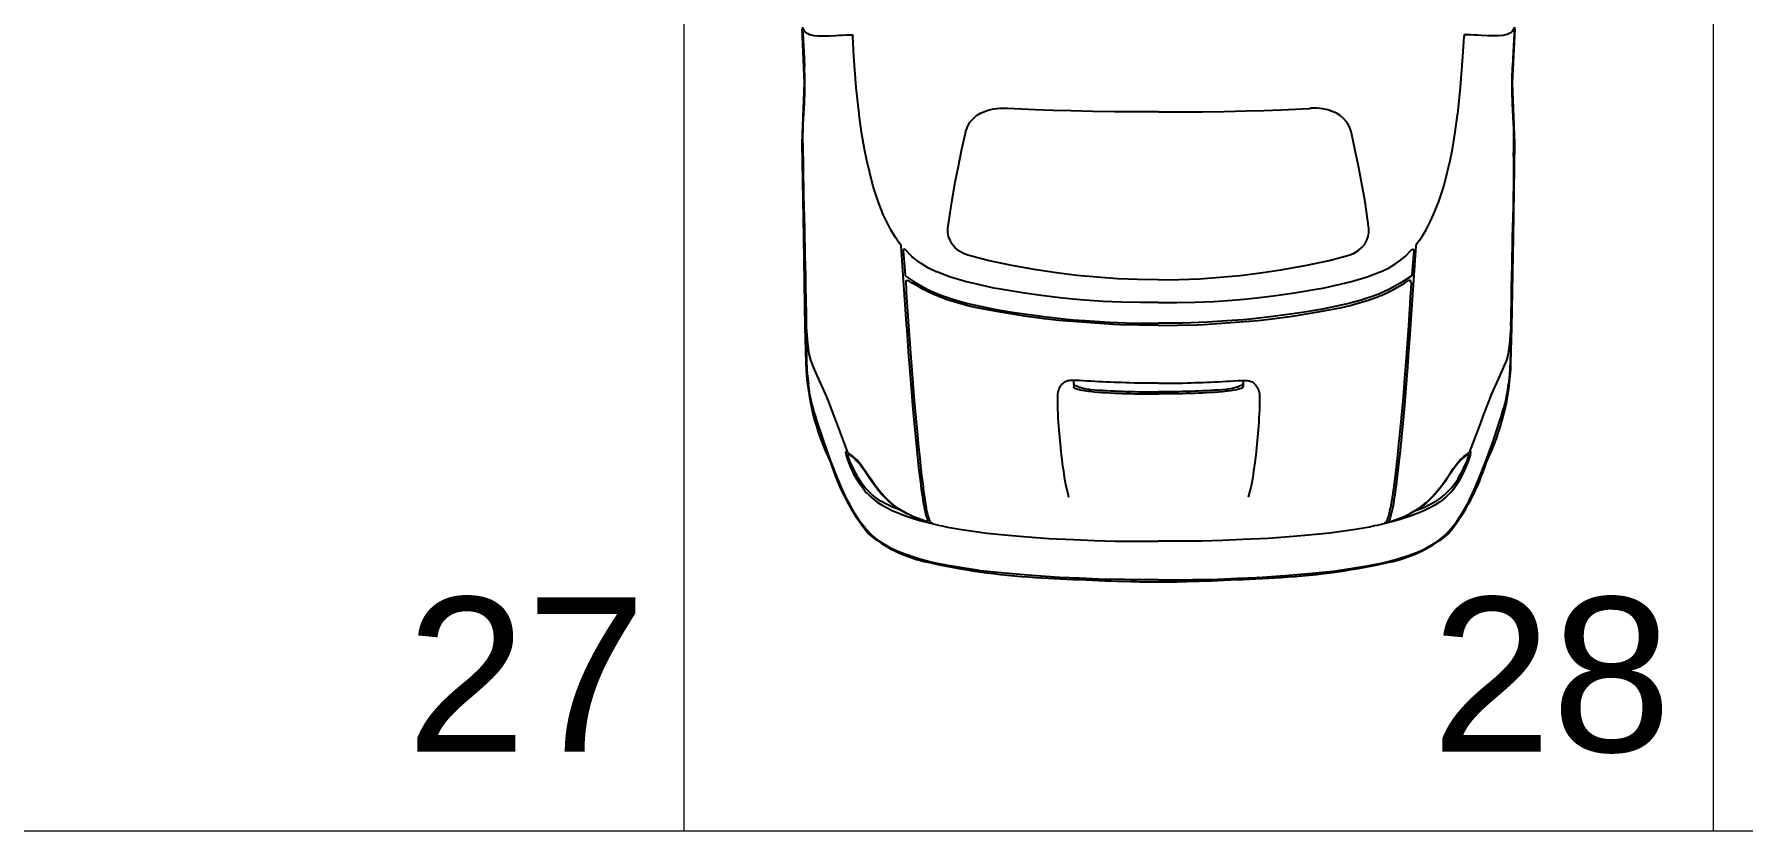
# Model space of a CAD drawing. Header units: inches. Extents: x 13 to 261, y -112 to -47.
# Drawn here: x 29.435 to 33.42, y -71.427 to -69.569 of the extents above; entities that cross this region are included whole.
import ezdxf

# ---------------------------------------------------------------- set-up
doc = ezdxf.new("R2010")
doc.units = ezdxf.units.IN
doc.header["$MEASUREMENT"] = 0
doc.layers.add('CAJONES', color=3, linetype='Continuous', lineweight=20)
doc.layers.add('TEXTOS', color=124, linetype='Continuous', lineweight=30)
doc.layers.add('CONTORNO', color=7, linetype='Continuous')
doc.styles.add('TEXTOS', font='ARIALUNI.TTF', dxfattribs={"height": 0.36})

msp = doc.modelspace()

# ---------------------------------------------------------------- linework, layer by layer
for p, q in [((31.3441, -69.5709), (31.3443, -69.5747)), ((32.7705, -69.5709), (32.7703, -69.5747)), ((31.4569, -70.0629), (31.4693, -70.2453)), ((32.6577, -70.0629), (32.6453, -70.2453)), ((31.8595, -70.3791), (31.8597, -70.3865)), ((31.8597, -70.3865), (31.8597, -70.3907)), ((32.2551, -70.3791), (32.2549, -70.3865)), ((32.2549, -70.3865), (32.2549, -70.3907)), ((31.2563, -70.4553), (31.2569, -70.4567)), ((32.8583, -70.4553), (32.8577, -70.4567)), ((31.5159, -70.6735), (31.5159, -70.6739)), ((32.5987, -70.6735), (32.5987, -70.6739)), ((31.5195, -70.7039), (31.5195, -70.7041)), ((32.5951, -70.7039), (32.5951, -70.7041))]:
    msp.add_line(p, q)
for points in [[(31.2273, -69.5533), (31.2311, -69.6259), (31.2319, -69.6445)], [(31.2273, -69.5533), (31.2275, -69.5545), (31.2279, -69.5557), (31.2297, -69.5595), (31.2321, -69.5629), (31.2355, -69.5659), (31.2393, -69.5681), (31.2439, -69.5701), (31.2481, -69.5713), (31.2537, -69.5725), (31.2639, -69.5733), (31.2761, -69.5735), (31.2827, -69.5733), (31.2897, -69.5731), (31.3047, -69.5725), (31.3123, -69.5721), (31.3161, -69.5719), (31.3205, -69.5717), (31.3305, -69.5713), (31.3349, -69.5711), (31.3423, -69.5709), (31.3449, -69.5711)], [(31.3423, -69.5709), (31.3429, -69.5713), (31.3439, -69.5727), (31.3441, -69.5735), (31.3443, -69.5747)], [(31.3423, -69.5709), (31.3435, -69.5709), (31.3441, -69.5709)], [(32.8873, -69.5533), (32.8871, -69.5545), (32.8867, -69.5557), (32.8849, -69.5595), (32.8825, -69.5629), (32.8791, -69.5659), (32.8753, -69.5681), (32.8707, -69.5701), (32.8665, -69.5713), (32.8609, -69.5725), (32.8507, -69.5733), (32.8385, -69.5735), (32.8319, -69.5733), (32.8249, -69.5731), (32.8099, -69.5725), (32.8023, -69.5721), (32.7985, -69.5719), (32.7941, -69.5717), (32.7841, -69.5713), (32.7797, -69.5711), (32.7723, -69.5709), (32.7697, -69.5711)], [(32.7723, -69.5709), (32.7717, -69.5713), (32.7707, -69.5727), (32.7705, -69.5735), (32.7703, -69.5747)], [(32.7723, -69.5709), (32.7711, -69.5709), (32.7705, -69.5709)], [(32.8873, -69.5533), (32.8835, -69.6259), (32.8827, -69.6445)], [(31.4479, -70.0489), (31.4441, -70.0435), (31.4333, -70.0257), (31.4235, -70.0073), (31.4155, -69.9899), (31.4035, -69.9597), (31.3933, -69.9289), (31.3911, -69.9211), (31.3771, -69.8643), (31.3717, -69.8377), (31.3651, -69.7977), (31.3595, -69.7573), (31.3591, -69.7551), (31.3527, -69.6939), (31.3471, -69.6213), (31.3443, -69.5747)], [(32.6667, -70.0489), (32.6705, -70.0435), (32.6813, -70.0257), (32.6911, -70.0073), (32.6991, -69.9899), (32.7111, -69.9597), (32.7213, -69.9289), (32.7235, -69.9211), (32.7375, -69.8643), (32.7429, -69.8377), (32.7495, -69.7977), (32.7551, -69.7573), (32.7555, -69.7551), (32.7619, -69.6939), (32.7675, -69.6213), (32.7703, -69.5747)], [(31.229, -69.854), (31.2285, -69.8353), (31.2283, -69.8107), (31.2287, -69.7879), (31.2291, -69.7785), (31.2315, -69.7309), (31.2325, -69.7027), (31.2327, -69.6745), (31.2319, -69.6445)], [(32.8855, -69.854), (32.8861, -69.8353), (32.8863, -69.8107), (32.8859, -69.7879), (32.8855, -69.7785), (32.8831, -69.7309), (32.8821, -69.7027), (32.8819, -69.6745), (32.8827, -69.6445)], [(31.6079, -69.7967), (31.6117, -69.7853), (31.6177, -69.7749), (31.6257, -69.7657), (31.6333, -69.7593), (31.6421, -69.7539), (31.6519, -69.7495), (31.6625, -69.7461), (31.6737, -69.7437), (31.6877, -69.7421), (31.7023, -69.7423)], [(32.0573, -69.7503), (32.0063, -69.7503), (31.9551, -69.7501), (31.9041, -69.7495), (31.8531, -69.7483), (31.8119, -69.7471), (31.7707, -69.7457), (31.7379, -69.7441), (31.7049, -69.7425), (31.7023, -69.7423)], [(32.0573, -69.7503), (32.1083, -69.7503), (32.1595, -69.7501), (32.2105, -69.7495), (32.2615, -69.7483), (32.3027, -69.7471), (32.3439, -69.7457), (32.3767, -69.7441), (32.4097, -69.7425), (32.4123, -69.7423)], [(32.5067, -69.7967), (32.5029, -69.7853), (32.4969, -69.7749), (32.4889, -69.7657), (32.4813, -69.7593), (32.4725, -69.7539), (32.4627, -69.7495), (32.4521, -69.7461), (32.4409, -69.7437), (32.4269, -69.7421), (32.4123, -69.7423)], [(31.5665, -70.0227), (31.5755, -69.9603), (31.5835, -69.9147), (31.5907, -69.8773), (31.5983, -69.8403), (31.6063, -69.8037), (31.6079, -69.7967)], [(32.5481, -70.0227), (32.5391, -69.9603), (32.5311, -69.9147), (32.5239, -69.8773), (32.5163, -69.8403), (32.5083, -69.8037), (32.5067, -69.7967)], [(31.229, -69.854), (31.2289, -69.8655), (31.2289, -69.8841), (31.2291, -69.9033), (31.2293, -69.9233), (31.2297, -69.9471), (31.2303, -69.9713), (31.2309, -69.9961), (31.2315, -70.0213), (31.2321, -70.0431), (31.2325, -70.0651), (31.2329, -70.0871), (31.2333, -70.1091), (31.2339, -70.1311), (31.2345, -70.1607), (31.2349, -70.1871), (31.2351, -70.2009), (31.2355, -70.2111), (31.2357, -70.2291), (31.2357, -70.2363), (31.2361, -70.2459), (31.2357, -70.2531)], [(32.8855, -69.854), (32.8857, -69.8655), (32.8857, -69.8841), (32.8855, -69.9033), (32.8853, -69.9233), (32.8849, -69.9471), (32.8843, -69.9713), (32.8837, -69.9961), (32.8831, -70.0213), (32.8825, -70.0431), (32.8821, -70.0651), (32.8817, -70.0871), (32.8813, -70.1091), (32.8807, -70.1311), (32.8801, -70.1607), (32.8797, -70.1871), (32.8795, -70.2009), (32.8791, -70.2111), (32.8789, -70.2291), (32.8789, -70.2363), (32.8785, -70.2459), (32.8789, -70.2531)], [(31.4479, -70.0489), (31.4563, -70.0609), (31.4567, -70.0619), (31.4569, -70.0629)], [(31.6131, -70.0849), (31.6023, -70.0807), (31.5921, -70.0747), (31.5835, -70.0673), (31.5763, -70.0587), (31.5713, -70.0499), (31.5679, -70.0409), (31.5663, -70.0317), (31.5665, -70.0227)], [(32.5015, -70.0849), (32.5123, -70.0807), (32.5225, -70.0747), (32.5311, -70.0673), (32.5383, -70.0587), (32.5433, -70.0499), (32.5467, -70.0409), (32.5483, -70.0317), (32.5481, -70.0227)], [(32.6667, -70.0489), (32.6583, -70.0609), (32.6579, -70.0619), (32.6577, -70.0629)], [(31.4671, -70.0723), (31.4639, -70.0707), (31.4627, -70.0711), (31.4621, -70.0731)], [(31.4621, -70.0731), (31.4627, -70.0839), (31.4647, -70.1105), (31.4665, -70.1327)], [(32.0573, -70.1953), (32.0143, -70.1951), (31.9713, -70.1943), (31.9283, -70.1925), (31.8851, -70.1895), (31.8577, -70.1871), (31.8277, -70.1841), (31.7839, -70.1789), (31.7403, -70.1727), (31.6845, -70.1633), (31.6737, -70.1613), (31.6437, -70.1549), (31.6067, -70.1459), (31.5703, -70.1351), (31.5401, -70.1237), (31.5391, -70.1233), (31.5209, -70.1147), (31.5037, -70.1043), (31.4927, -70.0965), (31.4819, -70.0875), (31.4671, -70.0723)], [(32.0573, -70.1423), (32.0095, -70.1413), (31.9619, -70.1395), (31.9141, -70.1363), (31.8667, -70.1319), (31.8193, -70.1261), (31.7721, -70.1191), (31.7155, -70.1089), (31.6591, -70.0967), (31.6131, -70.0849)], [(32.0573, -70.1953), (32.1003, -70.1951), (32.1433, -70.1943), (32.1863, -70.1925), (32.2295, -70.1895), (32.2569, -70.1871), (32.2869, -70.1841), (32.3307, -70.1789), (32.3743, -70.1727), (32.4301, -70.1633), (32.4409, -70.1613), (32.4709, -70.1549), (32.5079, -70.1459), (32.5443, -70.1351), (32.5745, -70.1237), (32.5755, -70.1233), (32.5937, -70.1147), (32.6109, -70.1043), (32.6219, -70.0965), (32.6327, -70.0875), (32.6475, -70.0723)], [(32.0573, -70.1423), (32.1051, -70.1413), (32.1527, -70.1395), (32.2005, -70.1363), (32.2479, -70.1319), (32.2953, -70.1261), (32.3425, -70.1191), (32.3991, -70.1089), (32.4555, -70.0967), (32.5015, -70.0849)], [(32.6475, -70.0723), (32.6507, -70.0707), (32.6519, -70.0711), (32.6525, -70.0731)], [(32.6525, -70.0731), (32.6519, -70.0839), (32.6499, -70.1105), (32.6481, -70.1327)], [(31.4665, -70.1327), (31.4855, -70.1455), (31.4933, -70.1503), (31.5197, -70.1645), (31.5421, -70.1747), (31.5441, -70.1755), (31.5567, -70.1803), (31.5847, -70.1897), (31.6131, -70.1973), (31.6417, -70.2039), (31.6451, -70.2047), (31.6791, -70.2111), (31.7165, -70.2175), (31.7383, -70.2207), (31.7903, -70.2277), (31.8425, -70.2335), (31.8587, -70.2351), (31.8857, -70.2373), (31.9435, -70.2409), (32.0013, -70.2429), (32.0573, -70.2435)], [(31.4681, -70.1475), (31.4701, -70.1437), (31.4743, -70.1439)], [(31.4681, -70.1475), (31.4689, -70.1645), (31.4693, -70.1713), (31.4745, -70.2493), (31.4799, -70.3233), (31.4837, -70.3725), (31.4845, -70.3823), (31.4845, -70.3835), (31.4877, -70.4243), (31.4913, -70.4649), (31.4951, -70.5043), (31.4971, -70.5243), (31.5005, -70.5585), (31.5043, -70.5923), (31.5043, -70.5923), (31.5083, -70.6239), (31.5089, -70.6289), (31.5127, -70.6551), (31.5135, -70.6593), (31.5159, -70.6735)], [(31.5443, -70.1809), (31.5437, -70.1805), (31.5367, -70.1777), (31.5295, -70.1745), (31.5095, -70.1649), (31.4997, -70.1595), (31.4833, -70.1499), (31.4743, -70.1439)], [(32.6481, -70.1327), (32.6291, -70.1455), (32.6213, -70.1503), (32.5949, -70.1645), (32.5725, -70.1747), (32.5705, -70.1755), (32.5579, -70.1803), (32.5299, -70.1897), (32.5015, -70.1973), (32.4729, -70.2039), (32.4695, -70.2047), (32.4355, -70.2111), (32.3981, -70.2175), (32.3763, -70.2207), (32.3243, -70.2277), (32.2721, -70.2335), (32.2559, -70.2351), (32.2289, -70.2373), (32.1711, -70.2409), (32.1133, -70.2429), (32.0573, -70.2435)], [(32.5703, -70.1809), (32.5709, -70.1805), (32.5779, -70.1777), (32.5851, -70.1745), (32.6051, -70.1649), (32.6149, -70.1595), (32.6313, -70.1499), (32.6403, -70.1439)], [(32.6465, -70.1475), (32.6457, -70.1645), (32.6453, -70.1713), (32.6401, -70.2493), (32.6347, -70.3233), (32.6309, -70.3725), (32.6301, -70.3823), (32.6301, -70.3835), (32.6269, -70.4243), (32.6233, -70.4649), (32.6195, -70.5043), (32.6175, -70.5243), (32.6141, -70.5585), (32.6103, -70.5923), (32.6103, -70.5923), (32.6063, -70.6239), (32.6057, -70.6289), (32.6019, -70.6551), (32.6011, -70.6593), (32.5987, -70.6735)], [(32.6465, -70.1475), (32.6445, -70.1437), (32.6403, -70.1439)], [(31.8465, -70.2389), (31.8453, -70.2389), (31.8253, -70.2367), (31.8181, -70.2359), (31.7919, -70.2329), (31.7443, -70.2265), (31.6891, -70.2179), (31.6337, -70.2073), (31.6099, -70.2017), (31.5865, -70.1953), (31.5673, -70.1893), (31.5443, -70.1809)], [(32.2681, -70.2389), (32.2693, -70.2389), (32.2893, -70.2367), (32.2965, -70.2359), (32.3227, -70.2329), (32.3703, -70.2265), (32.4255, -70.2179), (32.4809, -70.2073), (32.5047, -70.2017), (32.5281, -70.1953), (32.5473, -70.1893), (32.5703, -70.1809)], [(31.4693, -70.2453), (31.4703, -70.2595), (31.4739, -70.3089), (31.4747, -70.3205), (31.4767, -70.3461), (31.4805, -70.3943), (31.4837, -70.4353), (31.4875, -70.4761), (31.4937, -70.5397), (31.4981, -70.5797), (31.5029, -70.6201), (31.5043, -70.6305), (31.5061, -70.6433), (31.5081, -70.6559), (31.5093, -70.6641), (31.5107, -70.6721), (31.5151, -70.6905), (31.5171, -70.6973), (31.5195, -70.7039)], [(32.0573, -70.2485), (32.0117, -70.2481), (31.9661, -70.2469), (31.9517, -70.2463), (31.8465, -70.2389)], [(32.0573, -70.2485), (32.1029, -70.2481), (32.1485, -70.2469), (32.1629, -70.2463), (32.2681, -70.2389)], [(32.6453, -70.2453), (32.6443, -70.2595), (32.6407, -70.3089), (32.6399, -70.3205), (32.6379, -70.3461), (32.6341, -70.3943), (32.6309, -70.4353), (32.6271, -70.4761), (32.6209, -70.5397), (32.6165, -70.5797), (32.6117, -70.6201), (32.6103, -70.6305), (32.6085, -70.6433), (32.6065, -70.6559), (32.6053, -70.6641), (32.6039, -70.6721), (32.5995, -70.6905), (32.5975, -70.6973), (32.5951, -70.7039)], [(31.2357, -70.2523), (31.2357, -70.2531), (31.2357, -70.2541)], [(31.2357, -70.2531), (31.2389, -70.2895), (31.2421, -70.3147), (31.2459, -70.3293), (31.2531, -70.3473), (31.2609, -70.3651), (31.2803, -70.4081), (31.2869, -70.4241), (31.2983, -70.4541), (31.3093, -70.4843), (31.3323, -70.5447)], [(31.2363, -70.2619), (31.2359, -70.2859), (31.2365, -70.3105), (31.2369, -70.3313), (31.2375, -70.3503), (31.2383, -70.3617), (31.2395, -70.3723), (31.2411, -70.3845)], [(32.8789, -70.2531), (32.8757, -70.2895), (32.8725, -70.3147), (32.8687, -70.3293), (32.8615, -70.3473), (32.8537, -70.3651), (32.8343, -70.4081), (32.8277, -70.4241), (32.8163, -70.4541), (32.8053, -70.4843), (32.7823, -70.5447)], [(32.8783, -70.2619), (32.8787, -70.2859), (32.8781, -70.3105), (32.8777, -70.3313), (32.8771, -70.3503), (32.8763, -70.3617), (32.8751, -70.3723), (32.8735, -70.3845)], [(32.8789, -70.2523), (32.8789, -70.2531), (32.8789, -70.2541)], [(31.2563, -70.4553), (31.2547, -70.4497), (31.2519, -70.4405), (31.2511, -70.4375), (31.2489, -70.4303), (31.2465, -70.4195), (31.2445, -70.4095), (31.2435, -70.4031), (31.2411, -70.3845)], [(32.0573, -70.3833), (32.0479, -70.3833), (32.0383, -70.3831), (32.0289, -70.3831), (32.0193, -70.3829), (32.0097, -70.3829), (32.0003, -70.3827), (31.9907, -70.3825), (31.9813, -70.3821), (31.9721, -70.3819), (31.9631, -70.3815), (31.9539, -70.3813), (31.9449, -70.3809), (31.9359, -70.3805), (31.9267, -70.3801), (31.9177, -70.3797), (31.9087, -70.3793), (31.8995, -70.3787), (31.8905, -70.3783), (31.8813, -70.3777), (31.8723, -70.3771), (31.8691, -70.3769), (31.8659, -70.3767), (31.8627, -70.3765), (31.8595, -70.3765), (31.8549, -70.3767), (31.8503, -70.3771), (31.8475, -70.3775), (31.8447, -70.3779), (31.8419, -70.3789), (31.8391, -70.3801), (31.8365, -70.3817), (31.8343, -70.3835), (31.8323, -70.3855), (31.8305, -70.3877), (31.8287, -70.3901), (31.8273, -70.3925), (31.8259, -70.3951), (31.8247, -70.3979), (31.8235, -70.4013), (31.8227, -70.4047), (31.8219, -70.4083), (31.8217, -70.4117), (31.8217, -70.4223), (31.8217, -70.4331), (31.8219, -70.4437), (31.8223, -70.4543), (31.8229, -70.4641), (31.8235, -70.4739), (31.8243, -70.4835), (31.8249, -70.4919), (31.8257, -70.5003), (31.8265, -70.5087), (31.8273, -70.5171), (31.8281, -70.5255), (31.8289, -70.5341), (31.8297, -70.5427), (31.8305, -70.5513), (31.8317, -70.5611), (31.8329, -70.5707), (31.8331, -70.5713), (31.8343, -70.5795), (31.8355, -70.5877), (31.8365, -70.5959), (31.8383, -70.6073), (31.8405, -70.6185), (31.8421, -70.6265), (31.8441, -70.6343), (31.8477, -70.6485)], [(31.8619, -70.3875), (31.8603, -70.3861), (31.8597, -70.3839)], [(31.8623, -70.3945), (31.8603, -70.3931), (31.8597, -70.3907)], [(31.8619, -70.3875), (31.8647, -70.3889), (31.8679, -70.3903), (31.8697, -70.3909), (31.8731, -70.3921), (31.8747, -70.3927), (31.8797, -70.3941), (31.8845, -70.3953), (31.8895, -70.3963), (31.8945, -70.3971), (31.8957, -70.3973), (31.8979, -70.3975), (31.9081, -70.3983), (31.9175, -70.3991), (31.9267, -70.3997), (31.9361, -70.4003), (31.9453, -70.4009), (31.9547, -70.4013), (31.9639, -70.4017), (31.9733, -70.4021), (31.9827, -70.4025), (31.9919, -70.4027), (32.0013, -70.4029), (32.0107, -70.4031), (32.0199, -70.4033), (32.0293, -70.4033), (32.0387, -70.4035), (32.0479, -70.4035), (32.0573, -70.4035)], [(31.8623, -70.3945), (31.8645, -70.3953), (31.8679, -70.3963), (31.8695, -70.3969), (31.8731, -70.3979), (31.8745, -70.3983), (31.8795, -70.3993), (31.8845, -70.4003), (31.8895, -70.4013), (31.8945, -70.4019), (31.8957, -70.4019), (31.8973, -70.4021), (31.9077, -70.4031), (31.9169, -70.4039), (31.9263, -70.4045), (31.9357, -70.4051), (31.9451, -70.4057), (31.9545, -70.4061), (31.9637, -70.4067), (31.9731, -70.4069), (31.9825, -70.4073), (31.9919, -70.4075), (32.0013, -70.4079), (32.0105, -70.4079), (32.0199, -70.4081), (32.0293, -70.4083), (32.0387, -70.4083), (32.0479, -70.4083), (32.0573, -70.4083)], [(32.0573, -70.3833), (32.0667, -70.3833), (32.0763, -70.3831), (32.0857, -70.3831), (32.0953, -70.3829), (32.1049, -70.3829), (32.1143, -70.3827), (32.1239, -70.3825), (32.1333, -70.3821), (32.1425, -70.3819), (32.1515, -70.3815), (32.1607, -70.3813), (32.1697, -70.3809), (32.1787, -70.3805), (32.1879, -70.3801), (32.1969, -70.3797), (32.2059, -70.3793), (32.2151, -70.3787), (32.2241, -70.3783), (32.2333, -70.3777), (32.2423, -70.3771), (32.2455, -70.3769), (32.2487, -70.3767), (32.2519, -70.3765), (32.2551, -70.3765), (32.2597, -70.3767), (32.2643, -70.3771), (32.2671, -70.3775), (32.2699, -70.3779), (32.2727, -70.3789), (32.2755, -70.3801), (32.2781, -70.3817), (32.2803, -70.3835), (32.2823, -70.3855), (32.2841, -70.3877), (32.2859, -70.3901), (32.2873, -70.3925), (32.2887, -70.3951), (32.2899, -70.3979), (32.2911, -70.4013), (32.2919, -70.4047), (32.2927, -70.4083), (32.2929, -70.4117), (32.2929, -70.4223), (32.2929, -70.4331), (32.2927, -70.4437), (32.2923, -70.4543), (32.2917, -70.4641), (32.2911, -70.4739), (32.2903, -70.4835), (32.2897, -70.4919), (32.2889, -70.5003), (32.2881, -70.5087), (32.2873, -70.5171), (32.2865, -70.5255), (32.2857, -70.5341), (32.2849, -70.5427), (32.2841, -70.5513), (32.2829, -70.5611), (32.2817, -70.5707), (32.2815, -70.5713), (32.2803, -70.5795), (32.2791, -70.5877), (32.2781, -70.5959), (32.2763, -70.6073), (32.2741, -70.6185), (32.2725, -70.6265), (32.2705, -70.6343), (32.2669, -70.6485)], [(32.2527, -70.3875), (32.2499, -70.3889), (32.2467, -70.3903), (32.2449, -70.3909), (32.2415, -70.3921), (32.2399, -70.3927), (32.2349, -70.3941), (32.2301, -70.3953), (32.2251, -70.3963), (32.2201, -70.3971), (32.2189, -70.3973), (32.2167, -70.3975), (32.2065, -70.3983), (32.1971, -70.3991), (32.1879, -70.3997), (32.1785, -70.4003), (32.1693, -70.4009), (32.1599, -70.4013), (32.1507, -70.4017), (32.1413, -70.4021), (32.1319, -70.4025), (32.1227, -70.4027), (32.1133, -70.4029), (32.1039, -70.4031), (32.0947, -70.4033), (32.0853, -70.4033), (32.0759, -70.4035), (32.0667, -70.4035), (32.0573, -70.4035)], [(32.2523, -70.3945), (32.2501, -70.3953), (32.2467, -70.3963), (32.2451, -70.3969), (32.2415, -70.3979), (32.2401, -70.3983), (32.2351, -70.3993), (32.2301, -70.4003), (32.2251, -70.4013), (32.2201, -70.4019), (32.2189, -70.4019), (32.2173, -70.4021), (32.2069, -70.4031), (32.1977, -70.4039), (32.1883, -70.4045), (32.1789, -70.4051), (32.1695, -70.4057), (32.1601, -70.4061), (32.1509, -70.4067), (32.1415, -70.4069), (32.1321, -70.4073), (32.1227, -70.4075), (32.1133, -70.4079), (32.1041, -70.4079), (32.0947, -70.4081), (32.0853, -70.4083), (32.0759, -70.4083), (32.0667, -70.4083), (32.0573, -70.4083)], [(32.2523, -70.3945), (32.2543, -70.3931), (32.2549, -70.3907)], [(32.2527, -70.3875), (32.2543, -70.3861), (32.2549, -70.3839)], [(32.8583, -70.4553), (32.8599, -70.4497), (32.8627, -70.4405), (32.8635, -70.4375), (32.8657, -70.4303), (32.8681, -70.4195), (32.8701, -70.4095), (32.8711, -70.4031), (32.8735, -70.3845)], [(31.9911, -70.8413), (31.9781, -70.8411), (31.9183, -70.8397), (31.8723, -70.8381), (31.8263, -70.8359), (31.8263, -70.8359), (31.8261, -70.8359), (31.7621, -70.8317), (31.6983, -70.8263), (31.6427, -70.8203), (31.6343, -70.8193), (31.5709, -70.8093), (31.5699, -70.8091), (31.5343, -70.8019), (31.5275, -70.8003), (31.5011, -70.7933), (31.4749, -70.7849), (31.4495, -70.7753), (31.4343, -70.7683), (31.4197, -70.7603), (31.4057, -70.7513), (31.3887, -70.7373), (31.3743, -70.7219), (31.3613, -70.7053), (31.3487, -70.6859), (31.3375, -70.6659), (31.3325, -70.6563), (31.3207, -70.6315), (31.3099, -70.6065), (31.2935, -70.5649), (31.2775, -70.5205), (31.2745, -70.5117), (31.2609, -70.4701), (31.2583, -70.4615), (31.2569, -70.4567)], [(32.1235, -70.8413), (32.1365, -70.8411), (32.1963, -70.8397), (32.2423, -70.8381), (32.2883, -70.8359), (32.2883, -70.8359), (32.2885, -70.8359), (32.3525, -70.8317), (32.4163, -70.8263), (32.4719, -70.8203), (32.4803, -70.8193), (32.5437, -70.8093), (32.5447, -70.8091), (32.5803, -70.8019), (32.5871, -70.8003), (32.6135, -70.7933), (32.6397, -70.7849), (32.6651, -70.7753), (32.6803, -70.7683), (32.6949, -70.7603), (32.7089, -70.7513), (32.7259, -70.7373), (32.7403, -70.7219), (32.7533, -70.7053), (32.7659, -70.6859), (32.7771, -70.6659), (32.7821, -70.6563), (32.7939, -70.6315), (32.8047, -70.6065), (32.8211, -70.5649), (32.8371, -70.5205), (32.8401, -70.5117), (32.8537, -70.4701), (32.8563, -70.4615), (32.8577, -70.4567)], [(31.3285, -70.5447), (31.3285, -70.5447), (31.3287, -70.5429), (31.3297, -70.5425)], [(31.3719, -70.6331), (31.3623, -70.6205), (31.3539, -70.6071), (31.3473, -70.5949), (31.3453, -70.5905), (31.3395, -70.5779), (31.3341, -70.5649), (31.3341, -70.5647), (31.3317, -70.5581), (31.3295, -70.5507), (31.3285, -70.5447)], [(31.5163, -70.7057), (31.5093, -70.7033), (31.4989, -70.6995), (31.4839, -70.6937), (31.4799, -70.6919), (31.4687, -70.6865), (31.4491, -70.6745), (31.4317, -70.6605), (31.4213, -70.6503), (31.4113, -70.6397), (31.4087, -70.6365), (31.3967, -70.6213), (31.3887, -70.6099), (31.3789, -70.5959), (31.3731, -70.5877), (31.3689, -70.5815), (31.3687, -70.5809), (31.3641, -70.5745), (31.3593, -70.5683), (31.3537, -70.5621), (31.3499, -70.5585), (31.3453, -70.5543), (31.3367, -70.5475), (31.3337, -70.5455), (31.3329, -70.5449), (31.3323, -70.5447)], [(31.4579, -70.6803), (31.4387, -70.6727), (31.4217, -70.6647), (31.4101, -70.6583), (31.4095, -70.6581), (31.3995, -70.6513), (31.3899, -70.6437), (31.3735, -70.6269), (31.3675, -70.6193), (31.3587, -70.6059), (31.3573, -70.6035), (31.3549, -70.5993), (31.3525, -70.5949), (31.3523, -70.5945), (31.3451, -70.5807), (31.3417, -70.5737), (31.3385, -70.5663), (31.3355, -70.5587), (31.3337, -70.5533), (31.3331, -70.5507), (31.3333, -70.5491), (31.3341, -70.5483), (31.3357, -70.5489), (31.3365, -70.5495), (31.3393, -70.5515), (31.3425, -70.5541), (31.3483, -70.5591), (31.3525, -70.5631), (31.3557, -70.5663), (31.3615, -70.5729), (31.3657, -70.5783), (31.3701, -70.5845), (31.3765, -70.5937), (31.3829, -70.6033), (31.3897, -70.6131), (31.3901, -70.6137), (31.4011, -70.6289), (31.4133, -70.6435), (31.4297, -70.6601), (31.4345, -70.6641), (31.4495, -70.6753), (31.4717, -70.6879)], [(32.5983, -70.7057), (32.6053, -70.7033), (32.6157, -70.6995), (32.6307, -70.6937), (32.6347, -70.6919), (32.6459, -70.6865), (32.6655, -70.6745), (32.6829, -70.6605), (32.6933, -70.6503), (32.7033, -70.6397), (32.7059, -70.6365), (32.7179, -70.6213), (32.7259, -70.6099), (32.7357, -70.5959), (32.7415, -70.5877), (32.7457, -70.5815), (32.7459, -70.5809), (32.7505, -70.5745), (32.7553, -70.5683), (32.7609, -70.5621), (32.7647, -70.5585), (32.7693, -70.5543), (32.7779, -70.5475), (32.7809, -70.5455), (32.7817, -70.5449), (32.7823, -70.5447)], [(32.6567, -70.6803), (32.6759, -70.6727), (32.6929, -70.6647), (32.7045, -70.6583), (32.7051, -70.6581), (32.7151, -70.6513), (32.7247, -70.6437), (32.7411, -70.6269), (32.7471, -70.6193), (32.7559, -70.6059), (32.7573, -70.6035), (32.7597, -70.5993), (32.7621, -70.5949), (32.7623, -70.5945), (32.7695, -70.5807), (32.7729, -70.5737), (32.7761, -70.5663), (32.7791, -70.5587), (32.7809, -70.5533), (32.7815, -70.5507), (32.7813, -70.5491), (32.7805, -70.5483), (32.7789, -70.5489), (32.7781, -70.5495), (32.7753, -70.5515), (32.7721, -70.5541), (32.7663, -70.5591), (32.7621, -70.5631), (32.7589, -70.5663), (32.7531, -70.5729), (32.7489, -70.5783), (32.7445, -70.5845), (32.7381, -70.5937), (32.7317, -70.6033), (32.7249, -70.6131), (32.7245, -70.6137), (32.7135, -70.6289), (32.7013, -70.6435), (32.6849, -70.6601), (32.6801, -70.6641), (32.6651, -70.6753), (32.6429, -70.6879)], [(32.7427, -70.6331), (32.7523, -70.6205), (32.7607, -70.6071), (32.7673, -70.5949), (32.7693, -70.5905), (32.7751, -70.5779), (32.7805, -70.5649), (32.7805, -70.5647), (32.7829, -70.5581), (32.7851, -70.5507), (32.7861, -70.5447)], [(32.7861, -70.5447), (32.7861, -70.5447), (32.7859, -70.5429), (32.7849, -70.5425)], [(31.3719, -70.6331), (31.3757, -70.6377), (31.3771, -70.6391), (31.3823, -70.6443), (31.3873, -70.6491), (31.3967, -70.6567), (31.4015, -70.6603), (31.4127, -70.6677), (31.4245, -70.6741), (31.4365, -70.6799), (31.4477, -70.6847), (31.4699, -70.6929), (31.4887, -70.6993), (31.5011, -70.7029)], [(32.7427, -70.6331), (32.7389, -70.6377), (32.7375, -70.6391), (32.7323, -70.6443), (32.7273, -70.6491), (32.7179, -70.6567), (32.7131, -70.6603), (32.7019, -70.6677), (32.6901, -70.6741), (32.6781, -70.6799), (32.6669, -70.6847), (32.6447, -70.6929), (32.6259, -70.6993), (32.6135, -70.7029)], [(31.5247, -70.7055), (31.5241, -70.7039), (31.5223, -70.6989), (31.5201, -70.6923), (31.5193, -70.6895), (31.5159, -70.6739)], [(32.5899, -70.7055), (32.5905, -70.7039), (32.5923, -70.6989), (32.5945, -70.6923), (32.5953, -70.6895), (32.5987, -70.6739)], [(31.5011, -70.7029), (31.5473, -70.7147), (31.5531, -70.7159), (31.5653, -70.7185), (31.5979, -70.7245), (31.6307, -70.7291), (31.6573, -70.7325), (31.7071, -70.7377), (31.7423, -70.7409), (31.8013, -70.7451), (31.8603, -70.7479), (31.9083, -70.7497), (31.9563, -70.7511), (32.0081, -70.7515), (32.0573, -70.7517)], [(31.5195, -70.7041), (31.5197, -70.7051), (31.5191, -70.7057), (31.5163, -70.7057)], [(31.5247, -70.7055), (31.5269, -70.7077), (31.5305, -70.7093)], [(32.6135, -70.7029), (32.5673, -70.7147), (32.5615, -70.7159), (32.5493, -70.7185), (32.5167, -70.7245), (32.4839, -70.7291), (32.4573, -70.7325), (32.4075, -70.7377), (32.3723, -70.7409), (32.3133, -70.7451), (32.2543, -70.7479), (32.2063, -70.7497), (32.1583, -70.7511), (32.1065, -70.7515), (32.0573, -70.7517)], [(32.5899, -70.7055), (32.5877, -70.7077), (32.5841, -70.7093)], [(32.5951, -70.7041), (32.5949, -70.7051), (32.5955, -70.7057), (32.5983, -70.7057)], [(32.0573, -70.8415), (32.0129, -70.8415), (31.9911, -70.8413)], [(32.0573, -70.8415), (32.1017, -70.8415), (32.1235, -70.8413)]]:
    msp.add_lwpolyline(points)
for p in [(31.8261, -70.8359), (32.2885, -70.8359)]:
    msp.add_point(p)
at = {"layer": 'CAJONES'}
for p, q in [((30.9507, -66.4268), (30.9507, -71.4268)), ((33.3507, -66.4268), (33.3507, -71.4268)), ((26.1507, -71.4268), (45.3507, -71.4268))]:
    msp.add_line(p, q, dxfattribs=at)
at = {"layer": 'CONTORNO'}
msp.add_lwpolyline([(31.2255, -69.557), (31.2313, -69.6827), (31.226, -69.8232), (31.2292, -70.0437), (31.2329, -70.2536), (31.2351, -70.3358, 0.106077), (31.2925, -70.5672, 0.095583), (31.3815, -70.7345, 0.117633), (31.5109, -70.7985, 0.042133), (31.7709, -70.8359, 0.008505), (32.007, -70.8458, 0.009992), (32.0573, -70.846, 0.009992), (32.1075, -70.8458, 0.008505), (32.3436, -70.8359, 0.042133), (32.6037, -70.7985, 0.117633), (32.7331, -70.7345, 0.095583), (32.822, -70.5672, 0.106077), (32.8794, -70.3358), (32.8816, -70.2536), (32.8854, -70.0437), (32.8886, -69.8232), (32.8832, -69.6827), (32.8891, -69.557)], format="xyb", dxfattribs=at)

# ---------------------------------------------------------------- texts
at = {"layer": 'TEXTOS', "style": 'TEXTOS'}
for s, p in [('27', (30.3035, -71.2424)), ('28', (32.6944, -71.2424))]:
    msp.add_text(s, height=0.36, dxfattribs=at).set_placement(p)

doc.saveas('drawing.dxf')
